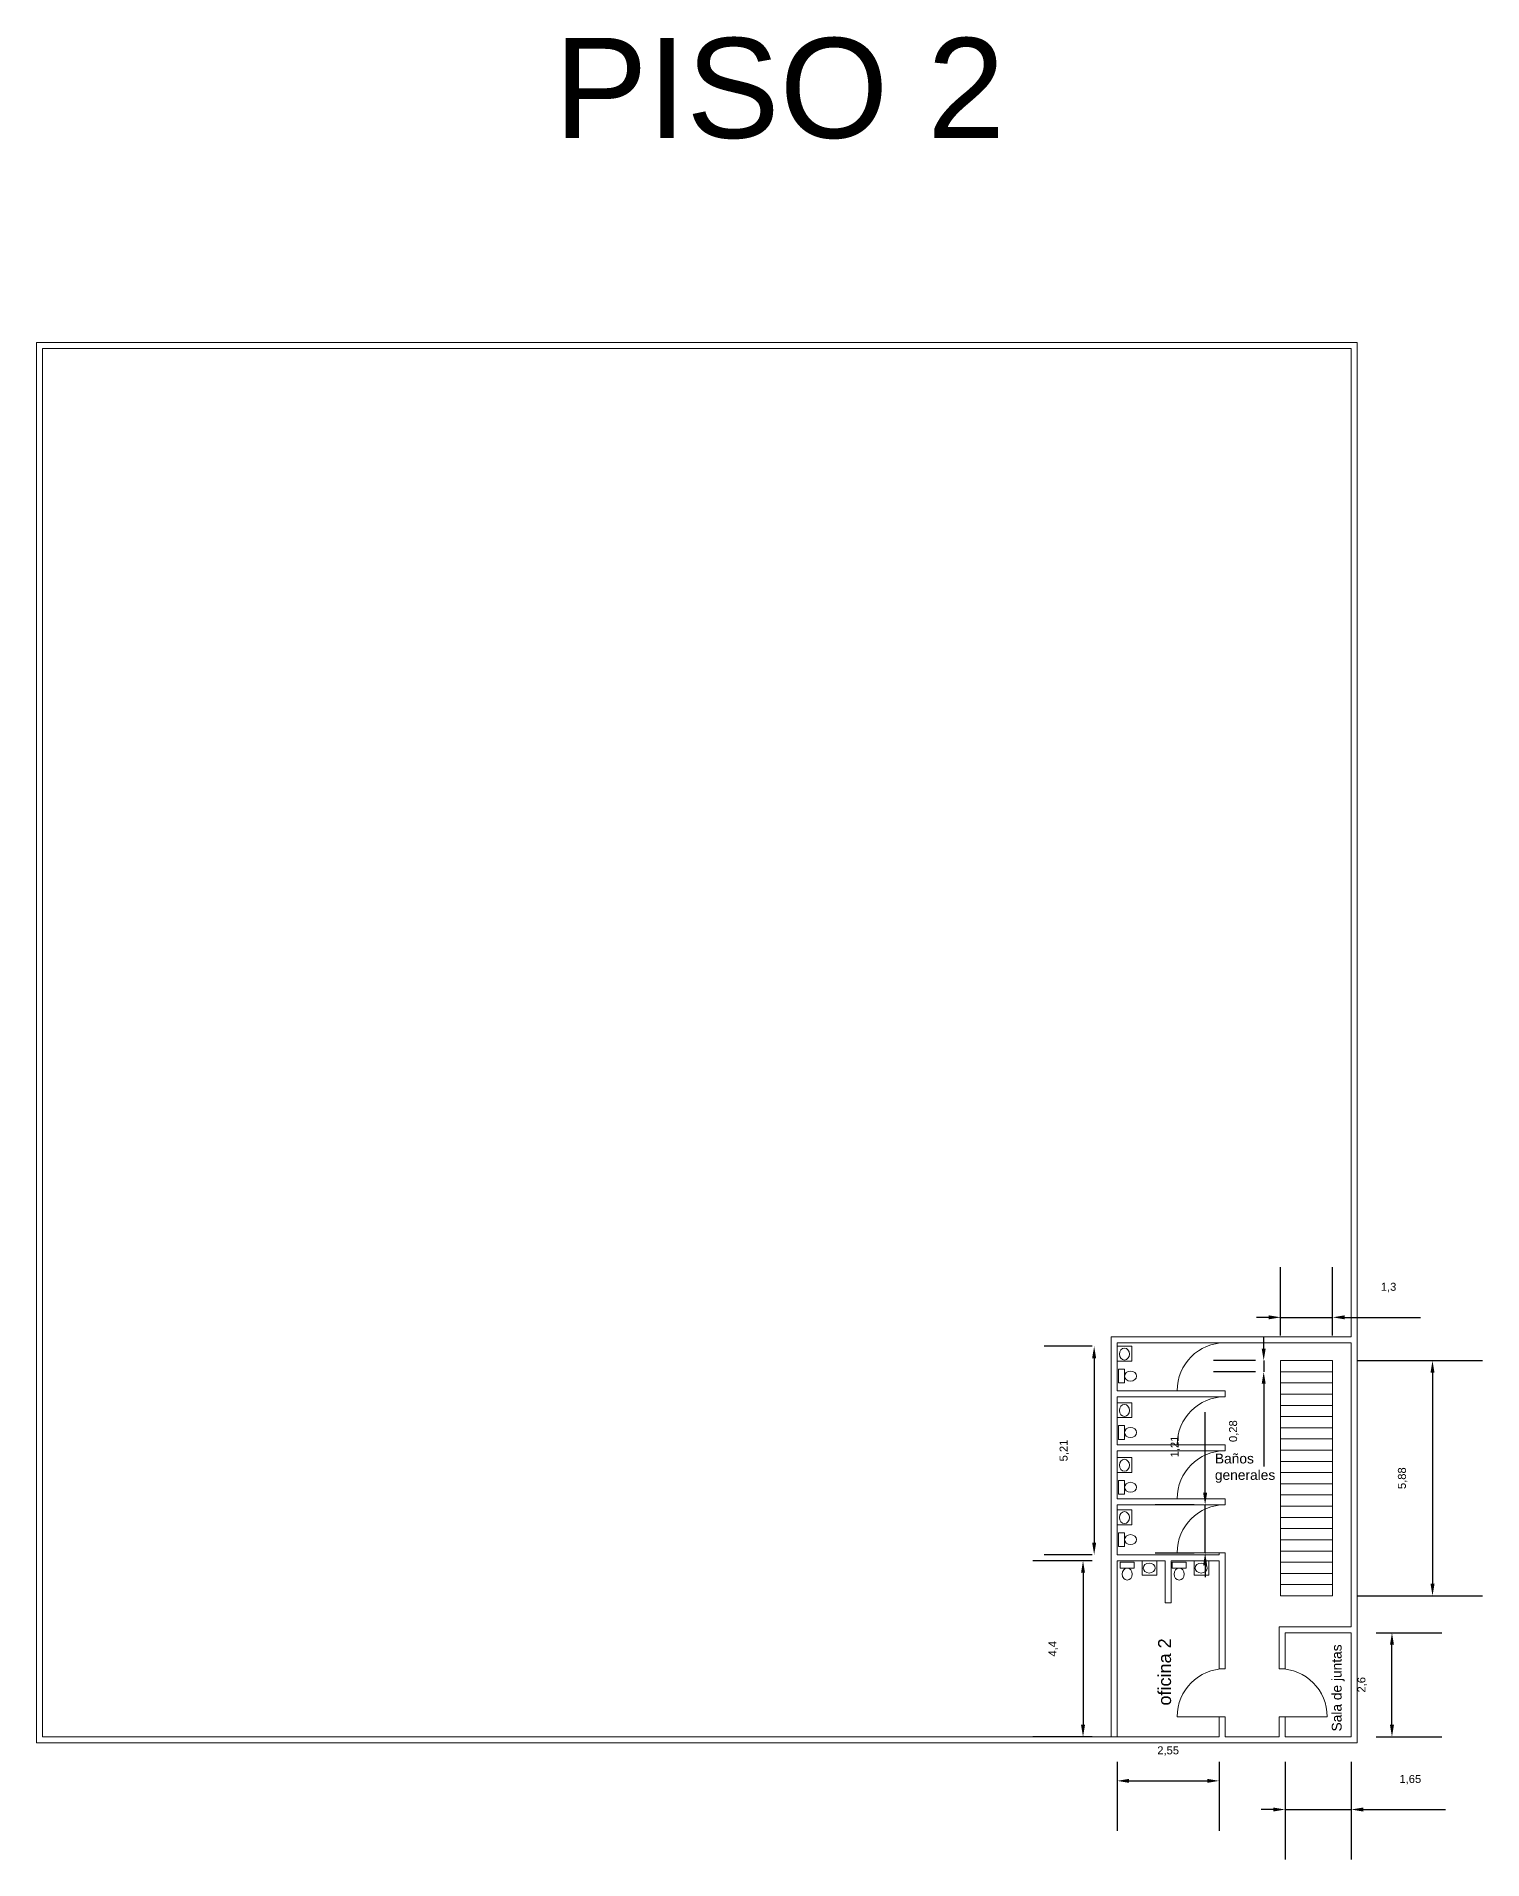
# Model space of a CAD drawing. Header units: millimetres. Extents: x -461 to 1315, y -154 to 152.
# Drawn here: x 55.6 to 91.73, y -114.38 to -68.81 of the extents above; entities that cross this region are included whole.
import ezdxf

# ---------------------------------------------------------------- set-up
doc = ezdxf.new("R2010")
doc.units = ezdxf.units.MM
for name, color, linetype, lineweight in [('A-AREA', 7, 'Continuous', 5), ('A-DOOR', 251, 'Continuous', 13), ('A-FURN', 46, 'Continuous', 13), ('A-WALL', 253, 'Continuous', 15), ('C-SSWR', 3, 'Continuous', 13), ('S-STRS', 4, 'Continuous', 13)]:
    doc.layers.add(name, color=color, linetype=linetype, lineweight=lineweight)
doc.styles.get("Standard").update_dxf_attribs({"font": 'arial.ttf'})
doc.dimstyles.new('Partes pequeñas', dxfattribs={"dimtxt": 0.2, "dimasz": 0.3, "dimexe": 1.25, "dimexo": 0.625, "dimtad": 1, "dimtxsty": 'Standard', "dimcen": 2.5, "dimclrd": 1, "dimadec": 0, "dimazin": 0, "dimtfac": 1, "dimtmove": 0, "dimatfit": 3, "dimfxl": 1, "dimarcsym": 0})

# ---------------------------------------------------------------- blocks, each defined once
blk = doc.blocks.new('*D270')
at = {"layer": 'A-AREA', "color": 0, "lineweight": -2, "transparency": 16777216}
for p, q in [((81.978, -106.913), (80.501, -106.913)), ((81.978, -111.313), (80.501, -111.313))]:
    blk.add_line(p, q, dxfattribs=at)
at = {"layer": 'A-AREA', "color": 1, "lineweight": -2, "transparency": 16777216}
blk.add_line((81.751, -107.213), (81.751, -111.013), dxfattribs=at)
at = {"layer": 'A-AREA', "color": 1, "lineweight": 20, "transparency": 16777216}
for points in [[(81.701, -107.213), (81.801, -107.213), (81.751, -106.913)], [(81.701, -111.013), (81.801, -111.013), (81.751, -111.313)]]:
    blk.add_solid(points, dxfattribs=at)
at = {"layer": 'Defpoints', "color": 0, "lineweight": 20, "transparency": 16777216}
for p in [(82.603, -106.913), (81.751, -111.313), (82.603, -111.313)]:
    blk.add_point(p, dxfattribs=at)
at = {"layer": 'A-AREA', "color": 0, "transparency": 16777216, "insert": (81.006, -109.113), "char_height": 0.2, "attachment_point": 5, "rotation": 90}
blk.add_mtext('4,4', dxfattribs=at)
blk = doc.blocks.new('*D271')
at = {"layer": 'A-AREA', "color": 0, "lineweight": -2, "transparency": 16777216}
for p, q in [((82.603, -111.938), (82.603, -113.666)), ((85.153, -111.938), (85.153, -113.666))]:
    blk.add_line(p, q, dxfattribs=at)
at = {"layer": 'A-AREA', "color": 1, "lineweight": -2, "transparency": 16777216}
blk.add_line((82.903, -112.416), (84.853, -112.416), dxfattribs=at)
at = {"layer": 'A-AREA', "color": 1, "lineweight": 20, "transparency": 16777216}
for points in [[(82.903, -112.366), (82.903, -112.466), (82.603, -112.416)], [(84.853, -112.366), (84.853, -112.466), (85.153, -112.416)]]:
    blk.add_solid(points, dxfattribs=at)
at = {"layer": 'Defpoints', "color": 0, "lineweight": 20, "transparency": 16777216}
for p in [(82.603, -111.313), (85.153, -111.313), (85.153, -112.416)]:
    blk.add_point(p, dxfattribs=at)
at = {"layer": 'A-AREA', "color": 0, "transparency": 16777216, "insert": (83.878, -111.671), "char_height": 0.2, "attachment_point": 5}
blk.add_mtext('2,55', dxfattribs=at)
blk = doc.blocks.new('*D273')
at = {"layer": 'A-AREA', "color": 0, "lineweight": -2, "transparency": 16777216}
for p, q in [((81.978, -101.552), (80.779, -101.552)), ((81.978, -106.763), (80.779, -106.763))]:
    blk.add_line(p, q, dxfattribs=at)
at = {"layer": 'A-AREA', "color": 1, "lineweight": -2, "transparency": 16777216}
blk.add_line((82.029, -101.852), (82.029, -106.463), dxfattribs=at)
at = {"layer": 'A-AREA', "color": 1, "lineweight": 20, "transparency": 16777216}
for points in [[(81.979, -101.852), (82.079, -101.852), (82.029, -101.552)], [(81.979, -106.463), (82.079, -106.463), (82.029, -106.763)]]:
    blk.add_solid(points, dxfattribs=at)
at = {"layer": 'Defpoints', "color": 0, "lineweight": 20, "transparency": 16777216}
for p in [(82.603, -101.552), (82.029, -106.763), (82.603, -106.763)]:
    blk.add_point(p, dxfattribs=at)
at = {"layer": 'A-AREA', "color": 0, "transparency": 16777216, "insert": (81.284, -104.158), "char_height": 0.2, "attachment_point": 5, "rotation": 90}
blk.add_mtext('5,21', dxfattribs=at)
blk = doc.blocks.new('*D274')
at = {"layer": 'A-AREA', "color": 0, "lineweight": -2, "transparency": 16777216}
for p, q in [((88.612, -101.91), (91.733, -101.91)), ((88.612, -107.79), (91.733, -107.79))]:
    blk.add_line(p, q, dxfattribs=at)
at = {"layer": 'A-AREA', "color": 1, "lineweight": -2, "transparency": 16777216}
blk.add_line((90.483, -102.21), (90.483, -107.49), dxfattribs=at)
at = {"layer": 'A-AREA', "color": 1, "lineweight": 20, "transparency": 16777216}
for points in [[(90.433, -102.21), (90.533, -102.21), (90.483, -101.91)], [(90.433, -107.49), (90.533, -107.49), (90.483, -107.79)]]:
    blk.add_solid(points, dxfattribs=at)
at = {"layer": 'Defpoints', "color": 0, "lineweight": 20, "transparency": 16777216}
for p in [(87.987, -101.91), (87.987, -107.79), (90.483, -107.79)]:
    blk.add_point(p, dxfattribs=at)
at = {"layer": 'A-AREA', "color": 0, "transparency": 16777216, "insert": (89.737, -104.85), "char_height": 0.2, "attachment_point": 5, "rotation": 90}
blk.add_mtext('5,88', dxfattribs=at)
blk = doc.blocks.new('*D275')
at = {"layer": 'A-AREA', "color": 0, "lineweight": -2, "transparency": 16777216}
for p, q in [((86.687, -101.285), (86.687, -99.579)), ((87.987, -101.285), (87.987, -99.579))]:
    blk.add_line(p, q, dxfattribs=at)
at = {"layer": 'A-AREA', "color": 1, "lineweight": -2, "transparency": 16777216}
for p, q in [((86.387, -100.829), (86.087, -100.829)), ((86.687, -100.829), (87.987, -100.829)), ((88.287, -100.829), (90.182, -100.829))]:
    blk.add_line(p, q, dxfattribs=at)
at = {"layer": 'A-AREA', "color": 1, "lineweight": 20, "transparency": 16777216}
for points in [[(86.387, -100.779), (86.387, -100.879), (86.687, -100.829)], [(88.287, -100.779), (88.287, -100.879), (87.987, -100.829)]]:
    blk.add_solid(points, dxfattribs=at)
at = {"layer": 'Defpoints', "color": 0, "lineweight": 20, "transparency": 16777216}
for p in [(87.987, -100.829), (86.687, -101.91), (87.987, -101.91)]:
    blk.add_point(p, dxfattribs=at)
at = {"layer": 'A-AREA', "color": 0, "transparency": 16777216, "insert": (89.385, -100.084), "char_height": 0.2, "attachment_point": 5}
blk.add_mtext('1,3', dxfattribs=at)
blk = doc.blocks.new('*D276')
at = {"layer": 'A-AREA', "color": 1, "lineweight": -2, "transparency": 16777216}
for p, q in [((86.265, -101.61), (86.265, -101.31)), ((86.265, -101.91), (86.265, -102.19)), ((86.265, -102.49), (86.265, -104.559))]:
    blk.add_line(p, q, dxfattribs=at)
at = {"layer": 'A-AREA', "color": 0, "lineweight": -2, "transparency": 16777216}
for p, q in [((86.062, -101.91), (85.015, -101.91)), ((86.062, -102.19), (85.015, -102.19))]:
    blk.add_line(p, q, dxfattribs=at)
at = {"layer": 'A-AREA', "color": 1, "lineweight": 20, "transparency": 16777216}
for points in [[(86.215, -101.61), (86.315, -101.61), (86.265, -101.91)], [(86.215, -102.49), (86.315, -102.49), (86.265, -102.19)]]:
    blk.add_solid(points, dxfattribs=at)
at = {"layer": 'Defpoints', "color": 0, "lineweight": 20, "transparency": 16777216}
for p in [(86.687, -101.91), (86.265, -102.19), (86.687, -102.19)]:
    blk.add_point(p, dxfattribs=at)
at = {"layer": 'A-AREA', "color": 0, "transparency": 16777216, "insert": (85.519, -103.674), "char_height": 0.2, "attachment_point": 5, "rotation": 90}
blk.add_mtext('0,28', dxfattribs=at)
blk = doc.blocks.new('*D277')
at = {"layer": 'A-AREA', "color": 1, "lineweight": -2, "transparency": 16777216}
for p, q in [((84.802, -105.213), (84.802, -103.201)), ((84.802, -106.725), (84.802, -105.513)), ((84.802, -107.025), (84.802, -107.325))]:
    blk.add_line(p, q, dxfattribs=at)
at = {"layer": 'A-AREA', "color": 0, "lineweight": -2, "transparency": 16777216}
for p, q in [((84.528, -105.513), (83.552, -105.513)), ((84.528, -106.725), (83.552, -106.725))]:
    blk.add_line(p, q, dxfattribs=at)
at = {"layer": 'A-AREA', "color": 1, "lineweight": 20, "transparency": 16777216}
for points in [[(84.752, -105.213), (84.852, -105.213), (84.802, -105.513)], [(84.752, -107.025), (84.852, -107.025), (84.802, -106.725)]]:
    blk.add_solid(points, dxfattribs=at)
at = {"layer": 'Defpoints', "color": 0, "lineweight": 20, "transparency": 16777216}
for p in [(84.802, -105.513), (85.153, -105.513), (85.153, -106.725)]:
    blk.add_point(p, dxfattribs=at)
at = {"layer": 'A-AREA', "color": 0, "transparency": 16777216, "insert": (84.056, -104.057), "char_height": 0.2, "attachment_point": 5, "rotation": 90}
blk.add_mtext('1,21', dxfattribs=at)
blk = doc.blocks.new('*D278')
at = {"layer": 'A-AREA', "color": 0, "lineweight": -2, "transparency": 16777216}
for p, q in [((86.803, -111.938), (86.803, -114.382)), ((88.453, -111.938), (88.453, -114.382))]:
    blk.add_line(p, q, dxfattribs=at)
at = {"layer": 'A-AREA', "color": 1, "lineweight": -2, "transparency": 16777216}
for p, q in [((86.503, -113.132), (86.203, -113.132)), ((86.803, -113.132), (88.453, -113.132)), ((88.753, -113.132), (90.805, -113.132))]:
    blk.add_line(p, q, dxfattribs=at)
at = {"layer": 'A-AREA', "color": 1, "lineweight": 20, "transparency": 16777216}
for points in [[(86.503, -113.082), (86.503, -113.182), (86.803, -113.132)], [(88.753, -113.082), (88.753, -113.182), (88.453, -113.132)]]:
    blk.add_solid(points, dxfattribs=at)
at = {"layer": 'Defpoints', "color": 0, "lineweight": 20, "transparency": 16777216}
for p in [(86.803, -111.313), (88.453, -111.313), (88.453, -113.132)]:
    blk.add_point(p, dxfattribs=at)
at = {"layer": 'A-AREA', "color": 0, "transparency": 16777216, "insert": (89.929, -112.387), "char_height": 0.2, "attachment_point": 5}
blk.add_mtext('1,65', dxfattribs=at)
blk = doc.blocks.new('*D279')
at = {"layer": 'A-AREA', "color": 0, "lineweight": -2, "transparency": 16777216}
for p, q in [((89.078, -108.713), (90.72, -108.713)), ((89.078, -111.313), (90.72, -111.313))]:
    blk.add_line(p, q, dxfattribs=at)
at = {"layer": 'A-AREA', "color": 1, "lineweight": -2, "transparency": 16777216}
blk.add_line((89.47, -111.013), (89.47, -109.013), dxfattribs=at)
at = {"layer": 'A-AREA', "color": 1, "lineweight": 20, "transparency": 16777216}
for points in [[(89.42, -109.013), (89.52, -109.013), (89.47, -108.713)], [(89.42, -111.013), (89.52, -111.013), (89.47, -111.313)]]:
    blk.add_solid(points, dxfattribs=at)
at = {"layer": 'Defpoints', "color": 0, "lineweight": 20, "transparency": 16777216}
for p in [(88.453, -108.713), (89.47, -108.713), (88.453, -111.313)]:
    blk.add_point(p, dxfattribs=at)
at = {"layer": 'A-AREA', "color": 0, "transparency": 16777216, "insert": (88.725, -110.013), "char_height": 0.2, "attachment_point": 5, "rotation": 90}
blk.add_mtext('2,6', dxfattribs=at)

msp = doc.modelspace()

# ---------------------------------------------------------------- linework, layer by layer
at = {"layer": 'A-DOOR'}
for p, q in [((85.303, -102.663), (84.103, -102.663)), ((85.303, -104.013), (84.103, -104.013)), ((85.303, -105.363), (84.103, -105.363)), ((85.303, -106.713), (84.103, -106.713)), ((85.303, -110.813), (84.103, -110.813)), ((86.653, -110.813), (87.853, -110.813))]:
    msp.add_line(p, q, dxfattribs=at)
for centre, start, end in [((85.303, -102.663), 90, 180), ((85.303, -104.013), 90, 180), ((85.303, -105.363), 90, 180), ((85.303, -106.713), 90, 180), ((85.303, -110.813), 90, 180), ((86.653, -110.813), 0, 90)]:
    msp.add_arc(centre, 1.2, start, end, dxfattribs=at)
at = {"layer": 'A-FURN'}
for p, q in [((82.968, -101.552), (82.603, -101.552)), ((82.968, -101.925), (82.968, -101.552)), ((82.603, -101.925), (82.968, -101.925)), ((82.968, -102.963), (82.603, -102.963)), ((82.968, -103.335), (82.968, -102.963)), ((82.603, -103.335), (82.968, -103.335)), ((82.968, -104.333), (82.603, -104.333)), ((82.968, -104.706), (82.968, -104.333)), ((82.603, -104.706), (82.968, -104.706)), ((82.968, -105.641), (82.603, -105.641)), ((82.968, -106.013), (82.968, -105.641)), ((82.603, -106.013), (82.968, -106.013)), ((83.227, -106.913), (83.227, -107.278)), ((83.599, -107.278), (83.599, -106.913)), ((84.525, -106.913), (84.525, -107.278)), ((84.897, -107.278), (84.897, -106.913)), ((83.227, -107.278), (83.599, -107.278)), ((84.525, -107.278), (84.897, -107.278))]:
    msp.add_line(p, q, dxfattribs=at)
at = {"layer": 'A-WALL'}
for p, q in [((88.603, -76.463), (55.603, -76.463)), ((55.603, -76.463), (55.603, -111.463)), ((55.603, -76.463), (55.753, -76.463)), ((88.603, -111.463), (88.603, -76.463)), ((88.453, -76.613), (55.753, -76.613)), ((55.753, -76.613), (55.753, -111.313)), ((88.453, -101.313), (88.453, -76.613)), ((82.453, -111.313), (82.453, -101.313)), ((82.453, -101.313), (88.453, -101.313)), ((82.453, -101.313), (82.453, -101.463)), ((82.453, -101.313), (82.603, -101.313)), ((82.603, -101.463), (88.453, -101.463)), ((82.603, -101.463), (82.603, -102.663)), ((88.453, -108.563), (88.453, -101.463)), ((85.303, -102.663), (82.603, -102.663)), ((82.603, -102.813), (82.603, -104.013)), ((85.303, -102.813), (82.603, -102.813)), ((85.303, -102.813), (85.303, -102.663)), ((85.303, -104.013), (82.603, -104.013)), ((82.603, -104.163), (82.603, -105.363)), ((85.303, -104.163), (82.603, -104.163)), ((85.303, -104.163), (85.303, -104.013)), ((85.303, -105.363), (82.603, -105.363)), ((82.603, -105.513), (82.603, -106.313)), ((85.303, -105.513), (82.603, -105.513)), ((82.603, -105.588), (82.603, -105.613)), ((85.303, -105.513), (85.303, -105.363)), ((82.603, -106.463), (82.603, -106.313)), ((82.603, -106.463), (82.603, -106.763)), ((82.603, -106.763), (82.603, -106.463)), ((82.603, -106.463), (82.603, -106.763)), ((82.603, -106.763), (85.128, -106.763)), ((82.603, -106.913), (82.603, -109.163)), ((83.803, -106.913), (82.603, -106.913)), ((82.603, -111.313), (82.603, -106.913)), ((82.603, -106.913), (82.603, -107.813)), ((83.803, -107.663), (83.803, -106.913)), ((85.153, -106.913), (83.953, -106.913)), ((83.953, -107.663), (83.953, -106.913)), ((85.128, -106.763), (85.153, -106.763)), ((85.153, -106.763), (85.153, -106.713)), ((85.153, -106.713), (85.303, -106.713)), ((85.153, -106.738), (85.153, -106.713)), ((85.153, -106.913), (85.153, -107.813)), ((85.303, -107.813), (85.303, -106.713)), ((83.803, -107.663), (83.803, -107.813)), ((83.803, -107.813), (83.803, -107.963)), ((83.803, -107.963), (83.953, -107.963)), ((83.953, -107.663), (83.953, -107.813)), ((83.953, -107.813), (83.953, -107.963)), ((85.153, -109.613), (85.153, -107.813)), ((85.153, -107.813), (85.153, -109.613)), ((85.303, -107.813), (85.303, -109.613)), ((86.653, -108.713), (86.653, -108.563)), ((86.653, -108.563), (88.453, -108.563)), ((86.653, -108.563), (86.803, -108.563)), ((86.653, -109.013), (86.653, -108.713)), ((86.803, -108.713), (88.453, -108.713)), ((86.803, -109.313), (86.803, -108.713)), ((88.453, -111.313), (88.453, -108.713)), ((82.603, -109.313), (82.603, -111.313)), ((86.653, -109.013), (86.653, -109.613)), ((86.803, -109.313), (86.803, -109.613)), ((85.303, -109.613), (85.153, -109.613)), ((86.653, -109.613), (86.803, -109.613)), ((85.153, -111.313), (85.153, -110.813)), ((85.153, -110.813), (85.153, -111.313)), ((85.303, -110.813), (85.153, -110.813)), ((85.303, -110.813), (85.303, -111.313)), ((86.653, -111.313), (86.653, -110.813)), ((86.653, -110.813), (86.803, -110.813)), ((86.803, -110.813), (86.803, -111.313)), ((55.603, -111.463), (85.353, -111.463)), ((55.603, -111.463), (85.353, -111.463)), ((63.965, -111.313), (55.753, -111.313)), ((63.965, -111.313), (85.153, -111.313)), ((82.603, -111.313), (85.153, -111.313)), ((85.303, -111.313), (85.353, -111.313)), ((85.353, -111.313), (86.553, -111.313)), ((85.353, -111.463), (86.553, -111.463)), ((86.553, -111.313), (86.653, -111.313)), ((86.553, -111.463), (88.603, -111.463)), ((86.553, -111.463), (88.603, -111.463)), ((86.803, -111.313), (88.453, -111.313)), ((88.603, -111.463), (88.453, -111.463))]:
    msp.add_line(p, q, dxfattribs=at)
at = {"layer": 'C-SSWR'}
for points in [[(82.638, -102.469), (82.788, -102.469), (82.788, -102.126), (82.638, -102.126)], [(82.638, -103.879), (82.788, -103.879), (82.788, -103.536), (82.638, -103.536)], [(82.638, -105.25), (82.788, -105.25), (82.788, -104.907), (82.638, -104.907)], [(82.638, -106.557), (82.788, -106.557), (82.788, -106.214), (82.638, -106.214)], [(82.683, -106.948), (82.683, -107.098), (83.026, -107.098), (83.026, -106.948)], [(83.981, -106.948), (83.981, -107.098), (84.324, -107.098), (84.324, -106.948)]]:
    msp.add_lwpolyline(points, close=True, dxfattribs=at)
for centre, major_axis in [((82.785, -101.747), (0, 0.15)), ((82.938, -102.297), (-0.15, 0)), ((82.785, -103.157), (0, 0.15)), ((82.938, -103.708), (-0.15, 0)), ((82.785, -104.528), (0, 0.15)), ((82.938, -105.078), (-0.15, 0)), ((82.785, -105.836), (0, 0.15)), ((82.938, -106.386), (-0.15, 0)), ((83.405, -107.095), (0.15, 0)), ((84.703, -107.095), (0.15, 0)), ((82.855, -107.248), (0, 0.15)), ((84.153, -107.248), (0, 0.15))]:
    msp.add_ellipse(centre, major_axis=major_axis, ratio=0.833333, dxfattribs=at)
at = {"layer": 'S-STRS'}
for p, q in [((87.987, -101.91), (86.687, -101.91)), ((86.687, -101.91), (86.687, -107.79)), ((87.987, -107.79), (87.987, -101.91)), ((86.687, -102.19), (87.987, -102.19)), ((87.987, -102.47), (86.687, -102.47)), ((86.687, -102.75), (87.987, -102.75)), ((87.987, -102.75), (87.987, -103.03)), ((87.987, -103.03), (86.687, -103.03)), ((86.687, -103.31), (87.987, -103.31)), ((87.987, -103.59), (86.687, -103.59)), ((86.687, -103.87), (87.987, -103.87)), ((87.987, -104.15), (86.687, -104.15)), ((86.687, -104.43), (87.987, -104.43)), ((87.987, -104.71), (86.687, -104.71)), ((86.687, -104.99), (87.987, -104.99)), ((87.987, -105.27), (86.687, -105.27)), ((86.687, -105.55), (87.987, -105.55)), ((87.987, -105.83), (86.687, -105.83)), ((86.687, -106.11), (87.987, -106.11)), ((87.987, -106.39), (86.687, -106.39)), ((86.687, -106.67), (87.987, -106.67)), ((87.987, -106.95), (86.687, -106.95)), ((86.687, -107.23), (87.987, -107.23)), ((87.987, -107.51), (86.687, -107.51)), ((86.687, -107.79), (87.987, -107.79))]:
    msp.add_line(p, q, dxfattribs=at)

# ---------------------------------------------------------------- texts
at = {"layer": 'A-AREA', "insert": (68.542, -68.849), "char_height": 2.5, "attachment_point": 1}
msp.add_mtext_dynamic_manual_height_columns('\\pxt10;PISO 2', width=43.74055, gutter_width=12.5, heights=[0], dxfattribs=at)
at = {"layer": 'A-WALL', "insert": (85.046, -104.236), "char_height": 0.24578, "attachment_point": 1}
msp.add_mtext_dynamic_manual_height_columns('Baños generales', width=2.32677, gutter_width=1.229, heights=[0], dxfattribs=at)
at = {"layer": 'A-WALL', "attachment_point": 1, "rotation": 90}
for s, width, gutter_width, insert, char_height in [('oficina 2', 1.93173, 1.615, (83.627, -110.534), 0.3231), ('Sala de juntas', 2.32677, 1.229, (87.966, -111.181), 0.24578)]:
    msp.add_mtext_dynamic_manual_height_columns(s, width=width, gutter_width=gutter_width, heights=[0], dxfattribs=dict(at, insert=insert, char_height=char_height))

# ---------------------------------------------------------------- dimensions: what is measured, and where the dimension line sits
at = {"layer": 'A-AREA'}
for base, p1, p2, picture, middle in [((87.987, -100.829), (86.687, -101.91), (87.987, -101.91), '*D275', (89.385, -100.084)), ((85.153, -112.416), (82.603, -111.313), (85.153, -111.313), '*D271', (83.878, -111.671))]:
    dim = msp.add_linear_dim(base=base, p1=p1, p2=p2, dimstyle='Partes pequeñas', dxfattribs=at)
    dim.commit()
    dim.dimension.update_dxf_attribs({"geometry": picture, "text_midpoint": middle})
for base, p1, p2, picture, middle in [((82.029, -106.763), (82.603, -101.552), (82.603, -106.763), '*D273', (81.284, -104.158)), ((86.265, -102.19), (86.687, -101.91), (86.687, -102.19), '*D276', (85.519, -103.674)), ((90.483, -107.79), (87.987, -101.91), (87.987, -107.79), '*D274', (89.737, -104.85)), ((84.802, -105.513), (85.153, -106.725), (85.153, -105.513), '*D277', (84.056, -104.057)), ((81.751, -111.313), (82.603, -106.913), (82.603, -111.313), '*D270', (81.006, -109.113))]:
    dim = msp.add_linear_dim(base=base, p1=p1, p2=p2, angle=90, dimstyle='Partes pequeñas', dxfattribs=at)
    dim.commit()
    dim.dimension.update_dxf_attribs({"geometry": picture, "text_midpoint": middle})
dim = msp.add_linear_dim(base=(89.47, -108.713), p1=(88.453, -111.313), p2=(88.453, -108.713), angle=90, dimstyle='Partes pequeñas', dxfattribs=at)
dim.commit()
dim.dimension.update_dxf_attribs({"geometry": '*D279', "text_midpoint": (89.47, -110.013), "dimtype": 160})
dim = msp.add_linear_dim(base=(88.453, -113.132), p1=(86.803, -111.313), p2=(88.453, -111.313), dimstyle='Partes pequeñas', dxfattribs=at)
dim.commit()
dim.dimension.update_dxf_attribs({"geometry": '*D278', "text_midpoint": (89.929, -113.132), "dimtype": 160})

doc.saveas('drawing.dxf')
